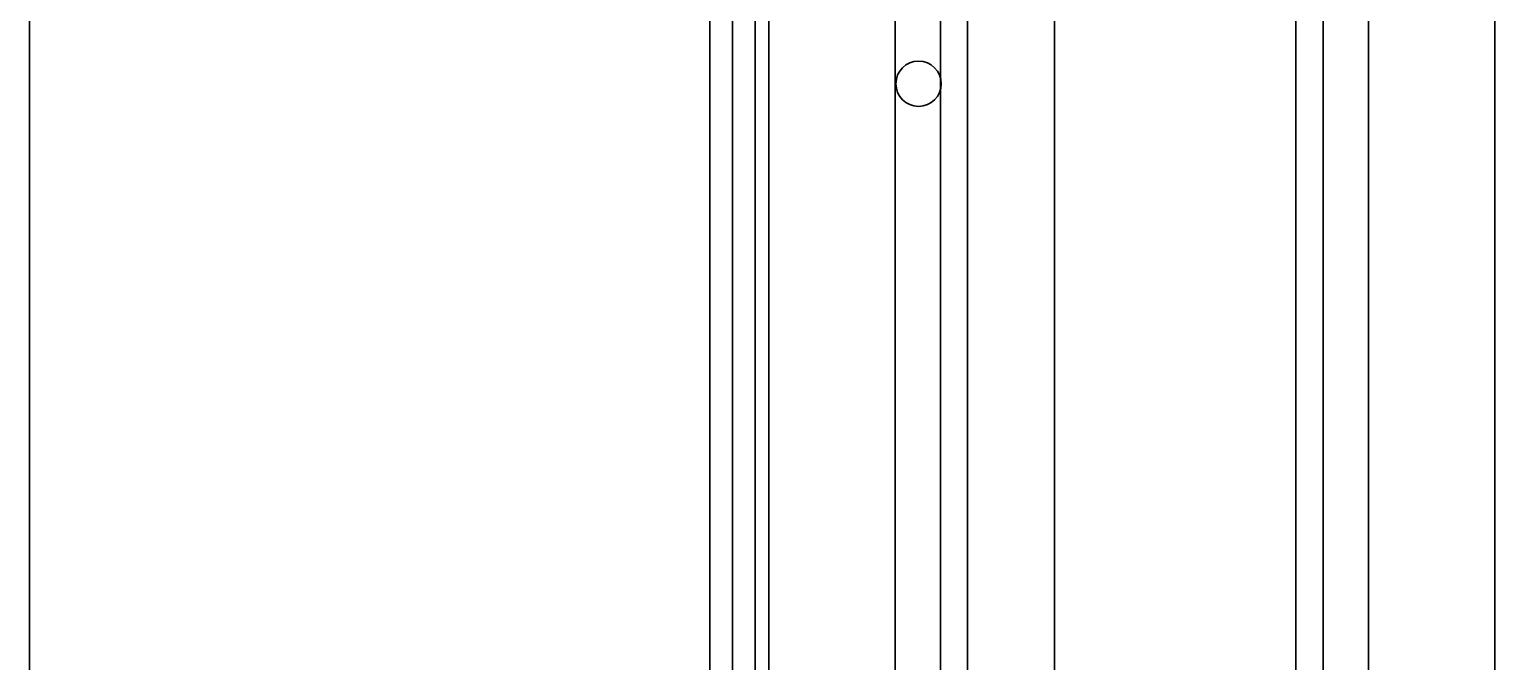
# Model space of a CAD drawing. Header units: millimetres. Extents: x -176 to 3932, y -325 to 2058.
# Drawn here: x 2.7 to 164.2, y 136.3 to 206 of the extents above; entities that cross this region are included whole.
import ezdxf

# ---------------------------------------------------------------- set-up
doc = ezdxf.new("R2010")
doc.units = ezdxf.units.MM

# ---------------------------------------------------------------- blocks, each defined once
blk = doc.blocks.new('Drawing View5')
at = {"color": 7, "linetype": 'Continuous', "lineweight": 35}
for p, q in [((-241.4, 237), (-241.4, -313)), ((-241.4, 237), (-241.4, -313)), ((-166.4, 212), (-166.4, -288)), ((-163.9, 212), (-163.9, -288)), ((-161.4, 212), (-161.4, -288)), ((-161.4, 212), (-161.4, -288)), ((-128.4, 202), (-128.4, -278)), ((-128.4, 202), (-128.4, -278)), ((-145.99, -270.17), (-145.99, 194.17)), ((-93.81, -270.17), (-93.81, 194.17)), ((-159.9, -236.08), (-159.9, 160.08)), ((-159.9, -236.08), (-159.9, 160.08)), ((-145.99, -236.8), (-145.99, 160.8)), ((-140.99, -236.8), (-140.99, 160.8)), ((-98.81, -236.8), (-98.81, 160.8)), ((-93.81, -236.8), (-93.81, 160.8)), ((-79.9, -236.08), (-79.9, 160.08)), ((-79.9, -236.08), (-79.9, 160.08)), ((-140.99, -270.17), (-140.99, -75)), ((-137.99, -276.06), (-137.99, -75)), ((-137.99, -276.06), (-137.99, -75)), ((-101.81, -276.06), (-101.81, -75)), ((-101.81, -276.06), (-101.81, -75)), ((-98.81, -270.17), (-98.81, -75)), ((-166.4, -98.57), (-166.4, -279.15)), ((-163.9, -279.15), (-163.9, -98.57))]:
    blk.add_line(p, q, dxfattribs=at)
blk.add_circle((-143.4, -138), 2.5, dxfattribs=at)
blk.add_circle((-143.4, -138), 2.5, dxfattribs=at)

msp = doc.modelspace()

# ---------------------------------------------------------------- block references
at = {"lineweight": 0}
msp.add_blockref('Drawing View5', (244.12, 338), dxfattribs=at)

doc.saveas('drawing.dxf')
